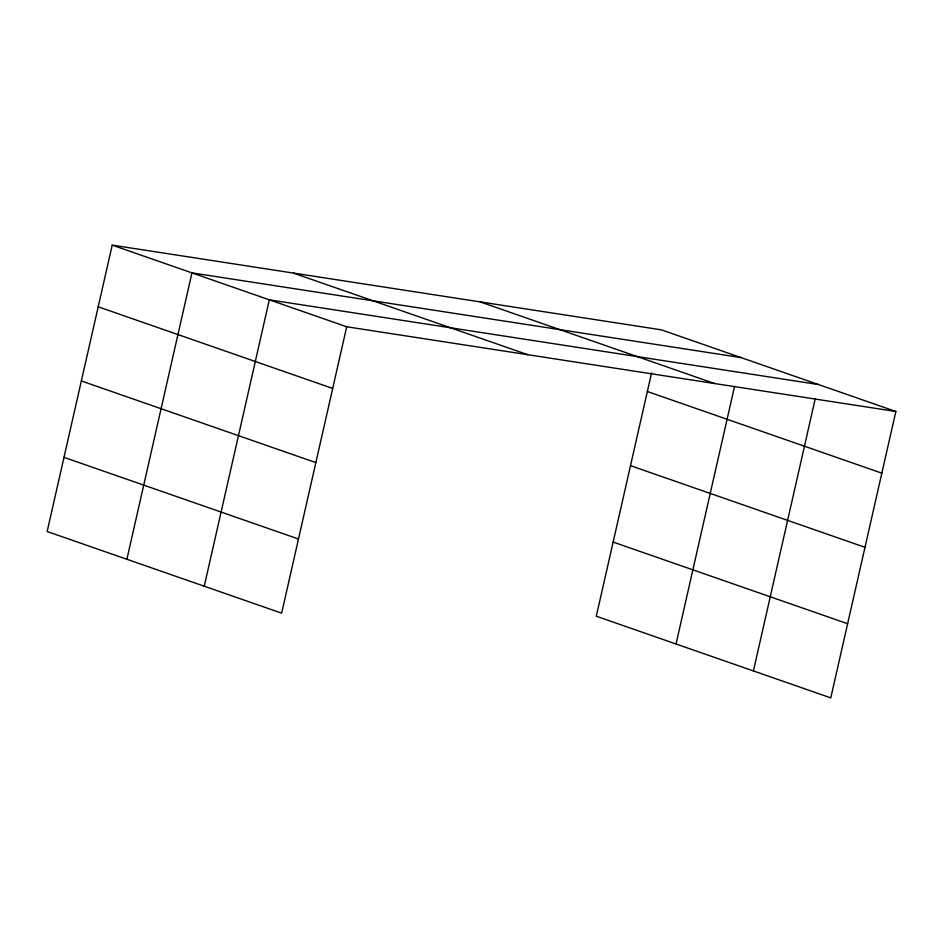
<?xml version="1.0" encoding="UTF-8"?>
<svg xmlns="http://www.w3.org/2000/svg" width="943" height="943" viewBox="0 0 943 943"><rect width="100%" height="100%" fill="white"/><g stroke="black" fill="none" stroke-linecap="round" stroke-linejoin="round"><path stroke-width="1.41" d="M112.217 245.121L47.15 531.51L281.639 613.162L346.706 326.773L112.217 245.121L661.361 329.838L895.85 411.49L830.783 697.879L596.294 616.227L651.589 372.862M126.881 559.27L191.948 272.881L741.092 357.597M204.254 586.216L269.321 299.827L818.465 384.544M676.025 643.986L734.573 386.288M753.398 670.933L815.212 398.889M346.706 326.773L895.85 411.49M480.14 301.878L714.629 383.53M647.346 391.51L881.835 473.162M293.438 273.081L527.927 354.733M630.502 465.665L864.99 547.317M98.202 306.793L332.69 388.445M613.139 542.072L847.627 623.724M81.357 380.948L315.846 462.6M63.994 457.355L298.483 539.007"/></g></svg>
